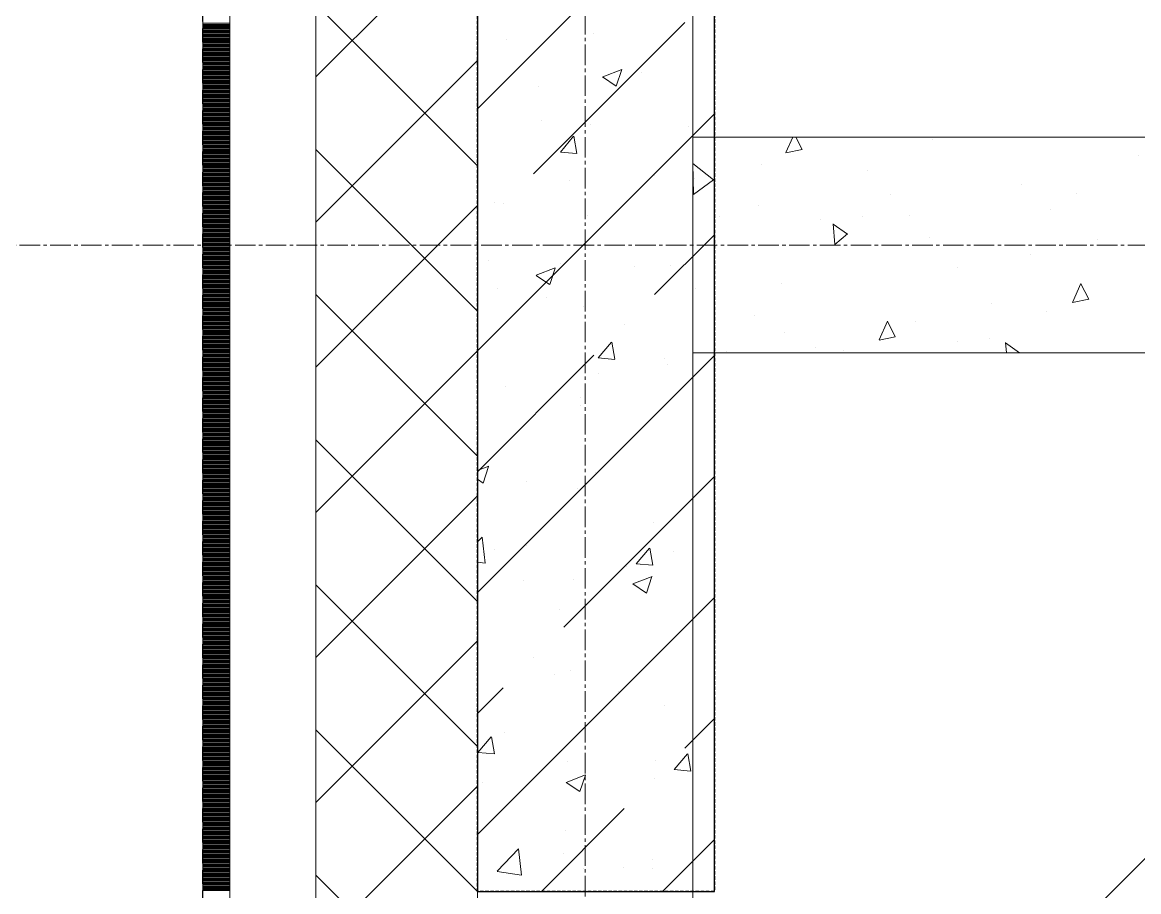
# Model space of a CAD drawing. Header units: millimetres. Extents: x 538266 to 1167394, y 114608 to 637157.
# Drawn here: x 828715 to 829752, y 176413 to 177220 of the extents above; entities that cross this region are included whole.
import ezdxf
from ezdxf.enums import TextEntityAlignment as Align

# ---------------------------------------------------------------- set-up
doc = ezdxf.new("R2010")
doc.units = ezdxf.units.MM
for name, pattern in [('CENTER2', [28.575, 19.05, -3.175, 3.175, -3.175]), ('DASHED', [19.05, 12.7, -6.35]), ('HIDDEN2', [4.7625, 3.175, -1.5875])]:
    doc.linetypes.add(name, pattern=pattern)
doc.layers.get('Defpoints').update_dxf_attribs({"color": 140})
doc.layers.add('АР_Делит', color=120, linetype='Continuous', lineweight=0, plot=False)
for name, color, linetype, lineweight in [('АР_Колонны', 70, 'Continuous', 30), ('АР_Стены ЖБ', 7, 'Continuous', 35), ('АР_Стены ПЕНОблок', 52, 'Continuous', 20), ('АР_Тонкая', 254, 'Continuous', 5), ('АР_Утеплитель', 31, 'Continuous', 0), ('АР_Штриховка', 8, 'Continuous', 0)]:
    doc.layers.add(name, color=color, linetype=linetype, lineweight=lineweight)
doc.layers.add('РД_Оси_100', color=7, linetype='Continuous', lineweight=0, true_color=0x525252)
doc.layers.add('ФВ-5', color=7, linetype='Continuous')
doc.styles.add('style1', font='ARIALN.TTF')

# ---------------------------------------------------------------- blocks, each defined once
blk = doc.blocks.new('2_этаж')
at = {"layer": 'АР_Колонны', "color": 18, "linetype": 'HIDDEN2', "lineweight": 25, "true_color": 0x000000}
for p, q in [((672773.6, 176413.2), (672773.6, 177613.2)), ((672993.6, 177613.2), (672993.6, 176413.2)), ((672993.6, 176413.2), (672773.6, 176413.2))]:
    blk.add_line(p, q, dxfattribs=at)
at = {"layer": 'АР_Колонны', "color": 18, "linetype": 'Continuous', "lineweight": 15, "true_color": 0x000000}
for p, q in [((672773.6, 177613.2), (672773.6, 176413.2)), ((672773.6, 177613.2), (672773.6, 176413.2)), ((672993.6, 176413.2), (672993.6, 177613.2)), ((672993.6, 176413.2), (672993.6, 177613.2)), ((672773.6, 176413.2), (672993.6, 176413.2)), ((672773.6, 176413.2), (672993.6, 176413.2))]:
    blk.add_line(p, q, dxfattribs=at)
at = {"layer": 'АР_Стены ЖБ', "color": 18, "linetype": 'Continuous', "lineweight": 30, "true_color": 0x000000}
for p, q in [((672773.6, 177613.2), (672773.6, 176413.2)), ((672993.6, 176413.2), (672993.6, 177613.2)), ((672773.6, 176413.2), (672993.6, 176413.2))]:
    blk.add_line(p, q, dxfattribs=at)
at = {"layer": 'АР_Стены ПЕНОблок', "color": 18, "linetype": 'Continuous', "lineweight": 20, "true_color": 0x000000}
for p, q in [((672773.6, 213213.2), (672773.6, 137013.2)), ((672973.6, 137013.2), (672973.6, 213213.2)), ((672973.6, 177113.2), (672973.6, 176913.2)), ((680563.6, 177113.2), (672973.6, 177113.2)), ((672973.6, 176913.2), (680563.6, 176913.2))]:
    blk.add_line(p, q, dxfattribs=at)
at = {"layer": 'АР_Тонкая', "color": 18, "linetype": 'Continuous', "lineweight": 5, "true_color": 0x000000}
for p, q in [((672518.6, 213213.2), (672518.6, 137013.2)), ((672543.6, 213213.2), (672543.6, 137013.2)), ((672543.6, 137013.2), (672543.6, 213213.2)), ((672623.6, 137013.2), (672623.6, 213213.2))]:
    blk.add_line(p, q, dxfattribs=at)
at = {"layer": 'АР_Утеплитель', "color": 18, "linetype": 'Continuous', "lineweight": 0, "true_color": 0x000000}
for p, q in [((672623.6, 213213.2), (672623.6, 137013.2)), ((672773.6, 137013.2), (672773.6, 213213.2))]:
    blk.add_line(p, q, dxfattribs=at)
at = {"layer": 'АР_Штриховка', "color": 18, "linetype": 'Continuous', "lineweight": 5, "true_color": 0x000000}
for p, q in [((672773.6, 177139.6), (672993.6, 177359.6)), ((672825.7, 177079.4), (672966, 177219.7)), ((672773.6, 176915.1), (672993.6, 177135.1)), ((672797.6, 177051.4), (672797.6, 177051.4)), ((672937.9, 176967.2), (672993.6, 177022.8)), ((672909.9, 176939.1), (672909.9, 176939.1)), ((672773.6, 176802.8), (672881.8, 176911)), ((672773.6, 176690.6), (672993.6, 176910.6)), ((672853.7, 176658.5), (672993.6, 176798.3)), ((672773.6, 176466.1), (672993.6, 176686.1)), ((672825.7, 176630.4), (672825.7, 176630.4)), ((672773.6, 176578.3), (672797.6, 176602.3)), ((672966, 176546.2), (672993.6, 176573.8)), ((672937.9, 176518.2), (672937.9, 176518.2)), ((672833, 176413.2), (672909.9, 176490.1)), ((672945.3, 176413.2), (672993.6, 176461.6))]:
    blk.add_line(p, q, dxfattribs=at)
at = {"layer": 'АР_Штриховка', "color": 18, "linetype": 'Continuous', "lineweight": 0, "true_color": 0x000000}
for p, q in [((672623.6, 177169.2), (672773.6, 177319.2)), ((672773.6, 177086.6), (672623.6, 177236.6)), ((672518.6, 177219), (672543.6, 177219)), ((672518.6, 177218), (672543.6, 177218)), ((672518.6, 177217), (672543.6, 177217)), ((672518.6, 177216), (672543.6, 177216)), ((672518.6, 177215), (672543.6, 177215)), ((672518.6, 177214), (672543.6, 177214)), ((672518.6, 177213), (672543.6, 177213)), ((672518.6, 177212), (672543.6, 177212)), ((672518.6, 177211), (672543.6, 177211)), ((672518.6, 177210), (672543.6, 177210)), ((672518.6, 177209), (672543.6, 177209)), ((672518.6, 177208), (672543.6, 177208)), ((672518.6, 177207), (672543.6, 177207)), ((672518.6, 177206), (672543.6, 177206)), ((672518.6, 177205), (672543.6, 177205)), ((672881.7, 177209.8), (672881.7, 177209.8)), ((672518.6, 177204), (672543.6, 177204)), ((672518.6, 177203), (672543.6, 177203)), ((672518.6, 177202), (672543.6, 177202)), ((672518.6, 177201), (672543.6, 177201)), ((672518.6, 177200), (672543.6, 177200)), ((672518.6, 177199), (672543.6, 177199)), ((672518.6, 177198), (672543.6, 177198)), ((672518.6, 177197), (672543.6, 177197)), ((672518.6, 177196), (672543.6, 177196)), ((672518.6, 177195), (672543.6, 177195)), ((672800.3, 177203.8), (672800.3, 177203.8)), ((672518.6, 177194), (672543.6, 177194)), ((672518.6, 177193), (672543.6, 177193)), ((672518.6, 177192), (672543.6, 177192)), ((672518.6, 177191), (672543.6, 177191)), ((672518.6, 177190), (672543.6, 177190)), ((672518.6, 177189), (672543.6, 177189)), ((672518.6, 177188), (672543.6, 177188)), ((672518.6, 177187), (672543.6, 177187)), ((672518.6, 177186), (672543.6, 177186)), ((672518.6, 177185), (672543.6, 177185)), ((672623.6, 177034.5), (672773.6, 177184.5)), ((672518.6, 177184), (672543.6, 177184)), ((672518.6, 177183), (672543.6, 177183)), ((672518.6, 177182), (672543.6, 177182)), ((672518.6, 177181), (672543.6, 177181)), ((672518.6, 177180), (672543.6, 177180)), ((672518.6, 177179), (672543.6, 177179)), ((672518.6, 177178), (672543.6, 177178)), ((672518.6, 177177), (672543.6, 177177)), ((672518.6, 177176), (672543.6, 177176)), ((672518.6, 177175), (672543.6, 177175)), ((672518.6, 177174), (672543.6, 177174)), ((672889.9, 177169.4), (672907.7, 177176.2)), ((672902.5, 177160.7), (672907.6, 177176)), ((672518.6, 177173), (672543.6, 177173)), ((672518.6, 177172), (672543.6, 177172)), ((672518.6, 177171), (672543.6, 177171)), ((672518.6, 177170), (672543.6, 177170)), ((672518.6, 177169), (672543.6, 177169)), ((672518.6, 177168), (672543.6, 177168)), ((672518.6, 177167), (672543.6, 177167)), ((672518.6, 177166), (672543.6, 177166)), ((672518.6, 177165), (672543.6, 177165)), ((672518.6, 177164), (672543.6, 177164)), ((672889.8, 177169.2), (672902.4, 177160.7)), ((672926.2, 177173.1), (672926.2, 177173.1)), ((672518.6, 177163), (672543.6, 177163)), ((672518.6, 177162), (672543.6, 177162)), ((672518.6, 177161), (672543.6, 177161)), ((672518.6, 177160), (672543.6, 177160)), ((672518.6, 177159), (672543.6, 177159)), ((672518.6, 177158), (672543.6, 177158)), ((672518.6, 177157), (672543.6, 177157)), ((672518.6, 177156), (672543.6, 177156)), ((672518.6, 177155), (672543.6, 177155)), ((672518.6, 177154), (672543.6, 177154)), ((672830, 177160.5), (672830, 177160.5)), ((672518.6, 177153), (672543.6, 177153)), ((672518.6, 177152), (672543.6, 177152)), ((672518.6, 177151), (672543.6, 177151)), ((672518.6, 177150), (672543.6, 177150)), ((672518.6, 177149), (672543.6, 177149)), ((672518.6, 177148), (672543.6, 177148)), ((672518.6, 177147), (672543.6, 177147)), ((672518.6, 177146), (672543.6, 177146)), ((672518.6, 177145), (672543.6, 177145)), ((672518.6, 177144), (672543.6, 177144)), ((672518.6, 177143), (672543.6, 177143)), ((672518.6, 177142), (672543.6, 177142)), ((672518.6, 177141), (672543.6, 177141)), ((672518.6, 177140), (672543.6, 177140)), ((672518.6, 177139), (672543.6, 177139)), ((672518.6, 177138), (672543.6, 177138)), ((672518.6, 177137), (672543.6, 177137)), ((672518.6, 177136), (672543.6, 177136)), ((672518.6, 177135), (672543.6, 177135)), ((672518.6, 177134), (672543.6, 177134)), ((672518.6, 177133), (672543.6, 177133)), ((672518.6, 177132), (672543.6, 177132)), ((672518.6, 177131), (672543.6, 177131)), ((672518.6, 177130), (672543.6, 177130)), ((672518.6, 177129), (672543.6, 177129)), ((672518.6, 177128), (672543.6, 177128)), ((672518.6, 177127), (672543.6, 177127)), ((672518.6, 177126), (672543.6, 177126)), ((672518.6, 177125), (672543.6, 177125)), ((672518.6, 177124), (672543.6, 177124)), ((672518.6, 177123), (672543.6, 177123)), ((672518.6, 177122), (672543.6, 177122)), ((672833.5, 177128.5), (672833.5, 177128.5)), ((672878.6, 177125.3), (672878.6, 177125.3)), ((672969.1, 177122.8), (672969.1, 177122.8)), ((672518.6, 177121), (672543.6, 177121)), ((672518.6, 177120), (672543.6, 177120)), ((672518.6, 177119), (672543.6, 177119)), ((672518.6, 177118), (672543.6, 177118)), ((672518.6, 177117), (672543.6, 177117)), ((672518.6, 177116), (672543.6, 177116)), ((672518.6, 177115), (672543.6, 177115)), ((672518.6, 177114), (672543.6, 177114)), ((672518.6, 177113), (672543.6, 177113)), ((672518.6, 177112), (672543.6, 177112)), ((672850.6, 177099.5), (672862.8, 177114.1)), ((672866, 177098.2), (672863, 177114.1)), ((673059.9, 177099.1), (673066.3, 177113.2)), ((673075, 177101.9), (673069.3, 177113.2)), ((672518.6, 177111), (672543.6, 177111)), ((672518.6, 177110), (672543.6, 177110)), ((672518.6, 177109), (672543.6, 177109)), ((672518.6, 177108), (672543.6, 177108)), ((672518.6, 177107), (672543.6, 177107)), ((672518.6, 177106), (672543.6, 177106)), ((672518.6, 177105), (672543.6, 177105)), ((672518.6, 177104), (672543.6, 177104)), ((672518.6, 177103), (672543.6, 177103)), ((672518.6, 177102), (672543.6, 177102)), ((672773.6, 176951.9), (672623.6, 177101.9)), ((673060, 177098.9), (673075, 177101.9)), ((673196, 177110.8), (673196, 177110.8)), ((672518.6, 177101), (672543.6, 177101)), ((672518.6, 177100), (672543.6, 177100)), ((672518.6, 177099), (672543.6, 177099)), ((672518.6, 177098), (672543.6, 177098)), ((672518.6, 177097), (672543.6, 177097)), ((672518.6, 177096), (672543.6, 177096)), ((672518.6, 177095), (672543.6, 177095)), ((672518.6, 177094), (672543.6, 177094)), ((672518.6, 177093), (672543.6, 177093)), ((672518.6, 177092), (672543.6, 177092)), ((672518.6, 177091), (672543.6, 177091)), ((672850.6, 177099.5), (672865.7, 177098.2)), ((673387.3, 177096.2), (673387.3, 177096.2)), ((672518.6, 177090), (672543.6, 177090)), ((672518.6, 177089), (672543.6, 177089)), ((672518.6, 177088), (672543.6, 177088)), ((672518.6, 177087), (672543.6, 177087)), ((672518.6, 177086), (672543.6, 177086)), ((672518.6, 177085), (672543.6, 177085)), ((672518.6, 177084), (672543.6, 177084)), ((672518.6, 177083), (672543.6, 177083)), ((672518.6, 177082), (672543.6, 177082)), ((672518.6, 177081), (672543.6, 177081)), ((672974.2, 177060.1), (672973.6, 177088.7)), ((672992.6, 177073.6), (672973.6, 177088.7)), ((673037.1, 177088.2), (673037.1, 177088.2)), ((673135.6, 177082.5), (673135.6, 177082.5)), ((672518.6, 177080), (672543.6, 177080)), ((672518.6, 177079), (672543.6, 177079)), ((672518.6, 177078), (672543.6, 177078)), ((672518.6, 177077), (672543.6, 177077)), ((672518.6, 177076), (672543.6, 177076)), ((672518.6, 177075), (672543.6, 177075)), ((672518.6, 177074), (672543.6, 177074)), ((672518.6, 177073), (672543.6, 177073)), ((672518.6, 177072), (672543.6, 177072)), ((672518.6, 177071), (672543.6, 177071)), ((672859.3, 177073), (672859.3, 177073)), ((672938, 177077.7), (672938, 177077.7)), ((672974.1, 177060.2), (672992.6, 177073.7)), ((672975.2, 177074.5), (672975.2, 177074.5)), ((672518.6, 177070), (672543.6, 177070)), ((672518.6, 177069), (672543.6, 177069)), ((672518.6, 177068), (672543.6, 177068)), ((672518.6, 177067), (672543.6, 177067)), ((672518.6, 177066), (672543.6, 177066)), ((672518.6, 177065), (672543.6, 177065)), ((672518.6, 177064), (672543.6, 177064)), ((672518.6, 177063), (672543.6, 177063)), ((672518.6, 177062), (672543.6, 177062)), ((672518.6, 177061), (672543.6, 177061)), ((672518.6, 177060), (672543.6, 177060)), ((673157, 177059.9), (673157, 177059.9)), ((673278.7, 177069.7), (673278.7, 177069.7)), ((673330, 177060.8), (673330, 177060.8)), ((672518.6, 177059), (672543.6, 177059)), ((672518.6, 177058), (672543.6, 177058)), ((672518.6, 177057), (672543.6, 177057)), ((672518.6, 177056), (672543.6, 177056)), ((672518.6, 177055), (672543.6, 177055)), ((672518.6, 177054), (672543.6, 177054)), ((672518.6, 177053), (672543.6, 177053)), ((672518.6, 177052), (672543.6, 177052)), ((672518.6, 177051), (672543.6, 177051)), ((672518.6, 177050), (672543.6, 177050)), ((672623.6, 176899.8), (672773.6, 177049.8)), ((672789.8, 177052.3), (672789.8, 177052.3)), ((673034.9, 177049.7), (673034.9, 177049.7)), ((672518.6, 177049), (672543.6, 177049)), ((672518.6, 177048), (672543.6, 177048)), ((672518.6, 177047), (672543.6, 177047)), ((672518.6, 177046), (672543.6, 177046)), ((672518.6, 177045), (672543.6, 177045)), ((672518.6, 177044), (672543.6, 177044)), ((672518.6, 177043), (672543.6, 177043)), ((672518.6, 177042), (672543.6, 177042)), ((672518.6, 177041), (672543.6, 177041)), ((672518.6, 177040), (672543.6, 177040)), ((672875.5, 177040.7), (672875.5, 177040.7)), ((672998.4, 177039.6), (672998.4, 177039.6)), ((673130.6, 177039.3), (673130.6, 177039.3)), ((673174.3, 177040.8), (673174.3, 177040.8)), ((673305.8, 177046.5), (673305.8, 177046.5)), ((672518.6, 177039), (672543.6, 177039)), ((672518.6, 177038), (672543.6, 177038)), ((672518.6, 177037), (672543.6, 177037)), ((672518.6, 177036), (672543.6, 177036)), ((672518.6, 177035), (672543.6, 177035)), ((672518.6, 177034), (672543.6, 177034)), ((672518.6, 177033), (672543.6, 177033)), ((672518.6, 177032), (672543.6, 177032)), ((672518.6, 177031), (672543.6, 177031)), ((672518.6, 177030), (672543.6, 177030)), ((672518.6, 177029), (672543.6, 177029)), ((673091.8, 177037.2), (673091.8, 177037.2)), ((673117, 177023.3), (673103.7, 177032.5)), ((673105.5, 177013.8), (673103.8, 177032.8)), ((672518.6, 177028), (672543.6, 177028)), ((672518.6, 177027), (672543.6, 177027)), ((672518.6, 177026), (672543.6, 177026)), ((672518.6, 177025), (672543.6, 177025)), ((672518.6, 177024), (672543.6, 177024)), ((672518.6, 177023), (672543.6, 177023)), ((672518.6, 177022), (672543.6, 177022)), ((672518.6, 177021), (672543.6, 177021)), ((672518.6, 177020), (672543.6, 177020)), ((672518.6, 177019), (672543.6, 177019)), ((673105.5, 177013.8), (673117.2, 177023.6)), ((673193.2, 177020.5), (673193.2, 177020.5)), ((672518.6, 177018), (672543.6, 177018)), ((672518.6, 177017), (672543.6, 177017)), ((672518.6, 177016), (672543.6, 177016)), ((672518.6, 177015), (672543.6, 177015)), ((672518.6, 177014), (672543.6, 177014)), ((672518.6, 177013), (672543.6, 177013)), ((672518.6, 177012), (672543.6, 177012)), ((672518.6, 177011), (672543.6, 177011)), ((672518.6, 177010), (672543.6, 177010)), ((672518.6, 177009), (672543.6, 177009)), ((672518.6, 177008), (672543.6, 177008)), ((673349.4, 177018.1), (673349.4, 177018.1)), ((672518.6, 177007), (672543.6, 177007)), ((672518.6, 177006), (672543.6, 177006)), ((672518.6, 177005), (672543.6, 177005)), ((672518.6, 177004), (672543.6, 177004)), ((672518.6, 177003), (672543.6, 177003)), ((672518.6, 177002), (672543.6, 177002)), ((672518.6, 177001), (672543.6, 177001)), ((672518.6, 177000), (672543.6, 177000)), ((672518.6, 176999), (672543.6, 176999)), ((672518.6, 176998), (672543.6, 176998)), ((672784, 176998.7), (672784, 176998.7)), ((673287.4, 177004.3), (673287.4, 177004.3)), ((672518.6, 176997), (672543.6, 176997)), ((672518.6, 176996), (672543.6, 176996)), ((672518.6, 176995), (672543.6, 176995)), ((672518.6, 176994), (672543.6, 176994)), ((672518.6, 176993), (672543.6, 176993)), ((672518.6, 176992), (672543.6, 176992)), ((672518.6, 176991), (672543.6, 176991)), ((672518.6, 176990), (672543.6, 176990)), ((672518.6, 176989), (672543.6, 176989)), ((672518.6, 176988), (672543.6, 176988)), ((672828.1, 176985.2), (672845.9, 176992)), ((672840.7, 176976.5), (672845.8, 176991.8)), ((672850.7, 176996.5), (672850.7, 176996.5)), ((672919.6, 176993), (672919.6, 176993)), ((672952.9, 176993.9), (672952.9, 176993.9)), ((673219.6, 176992.7), (673219.6, 176992.7)), ((672518.6, 176987), (672543.6, 176987)), ((672518.6, 176986), (672543.6, 176986)), ((672518.6, 176985), (672543.6, 176985)), ((672518.6, 176984), (672543.6, 176984)), ((672518.6, 176983), (672543.6, 176983)), ((672518.6, 176982), (672543.6, 176982)), ((672518.6, 176981), (672543.6, 176981)), ((672518.6, 176980), (672543.6, 176980)), ((672518.6, 176979), (672543.6, 176979)), ((672518.6, 176978), (672543.6, 176978)), ((672518.6, 176977), (672543.6, 176977)), ((672828, 176985), (672840.6, 176976.5)), ((673056, 176977.7), (673056, 176977.7)), ((673326, 176960), (673333.8, 176977.4)), ((673341, 176962.8), (673333.8, 176977.3)), ((672518.6, 176976), (672543.6, 176976)), ((672518.6, 176975), (672543.6, 176975)), ((672518.6, 176974), (672543.6, 176974)), ((672518.6, 176973), (672543.6, 176973)), ((672518.6, 176972), (672543.6, 176972)), ((672518.6, 176971), (672543.6, 176971)), ((672518.6, 176970), (672543.6, 176970)), ((672518.6, 176969), (672543.6, 176969)), ((672518.6, 176968), (672543.6, 176968)), ((672518.6, 176967), (672543.6, 176967)), ((672773.6, 176817.2), (672623.6, 176967.2)), ((672792.5, 176972.8), (672792.5, 176972.8)), ((672975.8, 176972.7), (672975.8, 176972.7)), ((672518.6, 176966), (672543.6, 176966)), ((672518.6, 176965), (672543.6, 176965)), ((672518.6, 176964), (672543.6, 176964)), ((672518.6, 176963), (672543.6, 176963)), ((672518.6, 176962), (672543.6, 176962)), ((672518.6, 176961), (672543.6, 176961)), ((672518.6, 176960), (672543.6, 176960)), ((672518.6, 176959), (672543.6, 176959)), ((672518.6, 176958), (672543.6, 176958)), ((672518.6, 176957), (672543.6, 176957)), ((672837.6, 176964.6), (672837.6, 176964.6)), ((672872.4, 176956.2), (672872.4, 176956.2)), ((672973.2, 176958.9), (672973.2, 176958.9)), ((673250.8, 176958.6), (673250.8, 176958.6)), ((673326.1, 176959.9), (673341, 176962.8)), ((672518.6, 176956), (672543.6, 176956)), ((672518.6, 176955), (672543.6, 176955)), ((672518.6, 176954), (672543.6, 176954)), ((672518.6, 176953), (672543.6, 176953)), ((672518.6, 176952), (672543.6, 176952)), ((672518.6, 176951), (672543.6, 176951)), ((672518.6, 176950), (672543.6, 176950)), ((672518.6, 176949), (672543.6, 176949)), ((672518.6, 176948), (672543.6, 176948)), ((672518.6, 176947), (672543.6, 176947)), ((672518.6, 176946), (672543.6, 176946)), ((673030.7, 176947.4), (673030.7, 176947.4)), ((673302.3, 176951.6), (673302.3, 176951.6)), ((672518.6, 176945), (672543.6, 176945)), ((672518.6, 176944), (672543.6, 176944)), ((672518.6, 176943), (672543.6, 176943)), ((672518.6, 176942), (672543.6, 176942)), ((672518.6, 176941), (672543.6, 176941)), ((672518.6, 176940), (672543.6, 176940)), ((672518.6, 176939), (672543.6, 176939)), ((672518.6, 176938), (672543.6, 176938)), ((672518.6, 176937), (672543.6, 176937)), ((672518.6, 176936), (672543.6, 176936)), ((673146.5, 176925.1), (673154.2, 176942.5)), ((673161.5, 176927.9), (673154.3, 176942.4)), ((673180.6, 176941.9), (673180.6, 176941.9)), ((672518.6, 176935), (672543.6, 176935)), ((672518.6, 176934), (672543.6, 176934)), ((672518.6, 176933), (672543.6, 176933)), ((672518.6, 176932), (672543.6, 176932)), ((672518.6, 176931), (672543.6, 176931)), ((672518.6, 176930), (672543.6, 176930)), ((672518.6, 176929), (672543.6, 176929)), ((672518.6, 176928), (672543.6, 176928)), ((672518.6, 176927), (672543.6, 176927)), ((672518.6, 176926), (672543.6, 176926)), ((673058.5, 176931.6), (673058.5, 176931.6)), ((673146.5, 176925), (673161.5, 176927.9)), ((673249.4, 176926.3), (673249.4, 176926.3)), ((672518.6, 176925), (672543.6, 176925)), ((672518.6, 176924), (672543.6, 176924)), ((672518.6, 176923), (672543.6, 176923)), ((672518.6, 176922), (672543.6, 176922)), ((672518.6, 176921), (672543.6, 176921)), ((672518.6, 176920), (672543.6, 176920)), ((672518.6, 176919), (672543.6, 176919)), ((672518.6, 176918), (672543.6, 176918)), ((672518.6, 176917), (672543.6, 176917)), ((672518.6, 176916), (672543.6, 176916)), ((672518.6, 176915), (672543.6, 176915)), ((672623.6, 176765.1), (672773.6, 176915.1)), ((672885.8, 176908.5), (672898.1, 176923)), ((672901.2, 176907.2), (672898.3, 176923.1)), ((673087.5, 176918.1), (673087.5, 176918.1)), ((673113.6, 176915.7), (673113.6, 176915.7)), ((673219, 176923.8), (673219, 176923.8)), ((673276.9, 176913.2), (673263.7, 176922.3)), ((673264.7, 176913.2), (673263.9, 176922.6)), ((672518.6, 176914), (672543.6, 176914)), ((672518.6, 176913), (672543.6, 176913)), ((672518.6, 176912), (672543.6, 176912)), ((672518.6, 176911), (672543.6, 176911)), ((672518.6, 176910), (672543.6, 176910)), ((672518.6, 176909), (672543.6, 176909)), ((672518.6, 176908), (672543.6, 176908)), ((672518.6, 176907), (672543.6, 176907)), ((672518.6, 176906), (672543.6, 176906)), ((672518.6, 176905), (672543.6, 176905)), ((672885.8, 176908.4), (672901, 176907.1)), ((672947.7, 176907.6), (672947.7, 176907.6)), ((673005.1, 176914.5), (673005.1, 176914.5)), ((673277, 176913.2), (673277.2, 176913.4)), ((672518.6, 176904), (672543.6, 176904)), ((672518.6, 176903), (672543.6, 176903)), ((672518.6, 176902), (672543.6, 176902)), ((672518.6, 176901), (672543.6, 176901)), ((672518.6, 176900), (672543.6, 176900)), ((672518.6, 176899), (672543.6, 176899)), ((672518.6, 176898), (672543.6, 176898)), ((672518.6, 176897), (672543.6, 176897)), ((672518.6, 176896), (672543.6, 176896)), ((672518.6, 176895), (672543.6, 176895)), ((672518.6, 176894), (672543.6, 176894)), ((672949.7, 176902.1), (672949.7, 176902.1)), ((672518.6, 176893), (672543.6, 176893)), ((672518.6, 176892), (672543.6, 176892)), ((672518.6, 176891), (672543.6, 176891)), ((672518.6, 176890), (672543.6, 176890)), ((672518.6, 176889), (672543.6, 176889)), ((672518.6, 176888), (672543.6, 176888)), ((672518.6, 176887), (672543.6, 176887)), ((672518.6, 176886), (672543.6, 176886)), ((672518.6, 176885), (672543.6, 176885)), ((672518.6, 176884), (672543.6, 176884)), ((672886.1, 176893.7), (672886.1, 176893.7)), ((672518.6, 176883), (672543.6, 176883)), ((672518.6, 176882), (672543.6, 176882)), ((672518.6, 176881), (672543.6, 176881)), ((672518.6, 176880), (672543.6, 176880)), ((672518.6, 176879), (672543.6, 176879)), ((672518.6, 176878), (672543.6, 176878)), ((672518.6, 176877), (672543.6, 176877)), ((672518.6, 176876), (672543.6, 176876)), ((672518.6, 176875), (672543.6, 176875)), ((672518.6, 176874), (672543.6, 176874)), ((672799.6, 176882.2), (672799.6, 176882.2)), ((672518.6, 176873), (672543.6, 176873)), ((672518.6, 176872), (672543.6, 176872)), ((672518.6, 176871), (672543.6, 176871)), ((672518.6, 176870), (672543.6, 176870)), ((672518.6, 176869), (672543.6, 176869)), ((672518.6, 176868), (672543.6, 176868)), ((672518.6, 176867), (672543.6, 176867)), ((672518.6, 176866), (672543.6, 176866)), ((672518.6, 176865), (672543.6, 176865)), ((672518.6, 176864), (672543.6, 176864)), ((672518.6, 176863), (672543.6, 176863)), ((672869.1, 176863.9), (672869.1, 176863.9)), ((672869.3, 176871.6), (672869.3, 176871.6)), ((672518.6, 176862), (672543.6, 176862)), ((672518.6, 176861), (672543.6, 176861)), ((672518.6, 176860), (672543.6, 176860)), ((672518.6, 176859), (672543.6, 176859)), ((672518.6, 176858), (672543.6, 176858)), ((672518.6, 176857), (672543.6, 176857)), ((672518.6, 176856), (672543.6, 176856)), ((672518.6, 176855), (672543.6, 176855)), ((672518.6, 176854), (672543.6, 176854)), ((672518.6, 176853), (672543.6, 176853)), ((672518.6, 176852), (672543.6, 176852)), ((672518.6, 176851), (672543.6, 176851)), ((672518.6, 176850), (672543.6, 176850)), ((672518.6, 176849), (672543.6, 176849)), ((672518.6, 176848), (672543.6, 176848)), ((672518.6, 176847), (672543.6, 176847)), ((672518.6, 176846), (672543.6, 176846)), ((672518.6, 176845), (672543.6, 176845)), ((672518.6, 176844), (672543.6, 176844)), ((672518.6, 176843), (672543.6, 176843)), ((672518.6, 176842), (672543.6, 176842)), ((672518.6, 176841), (672543.6, 176841)), ((672518.6, 176840), (672543.6, 176840)), ((672518.6, 176839), (672543.6, 176839)), ((672518.6, 176838), (672543.6, 176838)), ((672518.6, 176837), (672543.6, 176837)), ((672518.6, 176836), (672543.6, 176836)), ((672518.6, 176835), (672543.6, 176835)), ((672518.6, 176834), (672543.6, 176834)), ((672518.6, 176833), (672543.6, 176833)), ((672518.6, 176832), (672543.6, 176832)), ((672773.6, 176682.5), (672623.6, 176832.5)), ((672518.6, 176831), (672543.6, 176831)), ((672518.6, 176830), (672543.6, 176830)), ((672518.6, 176829), (672543.6, 176829)), ((672518.6, 176828), (672543.6, 176828)), ((672518.6, 176827), (672543.6, 176827)), ((672518.6, 176826), (672543.6, 176826)), ((672518.6, 176825), (672543.6, 176825)), ((672518.6, 176824), (672543.6, 176824)), ((672518.6, 176823), (672543.6, 176823)), ((672518.6, 176822), (672543.6, 176822)), ((672518.6, 176821), (672543.6, 176821)), ((672518.6, 176820), (672543.6, 176820)), ((672518.6, 176819), (672543.6, 176819)), ((672518.6, 176818), (672543.6, 176818)), ((672518.6, 176817), (672543.6, 176817)), ((672518.6, 176816), (672543.6, 176816)), ((672518.6, 176815), (672543.6, 176815)), ((672518.6, 176814), (672543.6, 176814)), ((672518.6, 176813), (672543.6, 176813)), ((672518.6, 176812), (672543.6, 176812)), ((672518.6, 176811), (672543.6, 176811)), ((672518.6, 176810), (672543.6, 176810)), ((672518.6, 176809), (672543.6, 176809)), ((672518.6, 176808), (672543.6, 176808)), ((672518.6, 176807), (672543.6, 176807)), ((672518.6, 176806), (672543.6, 176806)), ((672518.6, 176805), (672543.6, 176805)), ((672518.6, 176804), (672543.6, 176804)), ((672518.6, 176803), (672543.6, 176803)), ((672518.6, 176802), (672543.6, 176802)), ((672518.6, 176801), (672543.6, 176801)), ((672773.6, 176803.8), (672784.1, 176807.8)), ((672778.9, 176792.3), (672784, 176807.7)), ((672882.9, 176801.9), (672882.9, 176801.9)), ((672518.6, 176800), (672543.6, 176800)), ((672518.6, 176799), (672543.6, 176799)), ((672518.6, 176798), (672543.6, 176798)), ((672518.6, 176797), (672543.6, 176797)), ((672518.6, 176796), (672543.6, 176796)), ((672518.6, 176795), (672543.6, 176795)), ((672518.6, 176794), (672543.6, 176794)), ((672518.6, 176793), (672543.6, 176793)), ((672518.6, 176792), (672543.6, 176792)), ((672518.6, 176791), (672543.6, 176791)), ((672773.6, 176795.9), (672778.8, 176792.3)), ((672819.3, 176793.5), (672819.3, 176793.5)), ((672518.6, 176790), (672543.6, 176790)), ((672518.6, 176789), (672543.6, 176789)), ((672518.6, 176788), (672543.6, 176788)), ((672518.6, 176787), (672543.6, 176787)), ((672518.6, 176786), (672543.6, 176786)), ((672518.6, 176785), (672543.6, 176785)), ((672518.6, 176784), (672543.6, 176784)), ((672518.6, 176783), (672543.6, 176783)), ((672518.6, 176782), (672543.6, 176782)), ((672518.6, 176781), (672543.6, 176781)), ((672518.6, 176780), (672543.6, 176780)), ((672623.6, 176630.4), (672773.6, 176780.4)), ((672866.2, 176787), (672866.2, 176787)), ((672518.6, 176779), (672543.6, 176779)), ((672518.6, 176778), (672543.6, 176778)), ((672518.6, 176777), (672543.6, 176777)), ((672518.6, 176776), (672543.6, 176776)), ((672518.6, 176775), (672543.6, 176775)), ((672518.6, 176774), (672543.6, 176774)), ((672518.6, 176773), (672543.6, 176773)), ((672518.6, 176772), (672543.6, 176772)), ((672518.6, 176771), (672543.6, 176771)), ((672518.6, 176770), (672543.6, 176770)), ((672518.6, 176769), (672543.6, 176769)), ((672518.6, 176768), (672543.6, 176768)), ((672518.6, 176767), (672543.6, 176767)), ((672518.6, 176766), (672543.6, 176766)), ((672518.6, 176765), (672543.6, 176765)), ((672518.6, 176764), (672543.6, 176764)), ((672518.6, 176763), (672543.6, 176763)), ((672518.6, 176762), (672543.6, 176762)), ((672518.6, 176761), (672543.6, 176761)), ((672518.6, 176760), (672543.6, 176760)), ((672518.6, 176759), (672543.6, 176759)), ((672518.6, 176758), (672543.6, 176758)), ((672518.6, 176757), (672543.6, 176757)), ((672518.6, 176756), (672543.6, 176756)), ((672518.6, 176755), (672543.6, 176755)), ((672518.6, 176754), (672543.6, 176754)), ((672518.6, 176753), (672543.6, 176753)), ((672518.6, 176752), (672543.6, 176752)), ((672518.6, 176751), (672543.6, 176751)), ((672518.6, 176750), (672543.6, 176750)), ((672518.6, 176749), (672543.6, 176749)), ((672937.2, 176756.1), (672937.2, 176756.1)), ((672518.6, 176748), (672543.6, 176748)), ((672518.6, 176747), (672543.6, 176747)), ((672518.6, 176746), (672543.6, 176746)), ((672518.6, 176745), (672543.6, 176745)), ((672518.6, 176744), (672543.6, 176744)), ((672518.6, 176743), (672543.6, 176743)), ((672518.6, 176742), (672543.6, 176742)), ((672518.6, 176741), (672543.6, 176741)), ((672518.6, 176740), (672543.6, 176740)), ((672518.6, 176739), (672543.6, 176739)), ((672773.6, 176737.6), (672777.9, 176742.1)), ((672780.8, 176718), (672778, 176742.1)), ((672518.6, 176738), (672543.6, 176738)), ((672518.6, 176737), (672543.6, 176737)), ((672518.6, 176736), (672543.6, 176736)), ((672518.6, 176735), (672543.6, 176735)), ((672518.6, 176734), (672543.6, 176734)), ((672518.6, 176733), (672543.6, 176733)), ((672518.6, 176732), (672543.6, 176732)), ((672518.6, 176731), (672543.6, 176731)), ((672518.6, 176730), (672543.6, 176730)), ((672518.6, 176729), (672543.6, 176729)), ((672789.1, 176730.6), (672789.1, 176730.6)), ((672819.6, 176734.1), (672819.6, 176734.1)), ((672921, 176717.4), (672933.3, 176732)), ((672936.5, 176716.1), (672933.5, 176732)), ((672955.2, 176728.3), (672955.2, 176728.3)), ((672518.6, 176728), (672543.6, 176728)), ((672518.6, 176727), (672543.6, 176727)), ((672518.6, 176726), (672543.6, 176726)), ((672518.6, 176725), (672543.6, 176725)), ((672518.6, 176724), (672543.6, 176724)), ((672518.6, 176723), (672543.6, 176723)), ((672518.6, 176722), (672543.6, 176722)), ((672518.6, 176721), (672543.6, 176721)), ((672518.6, 176720), (672543.6, 176720)), ((672518.6, 176719), (672543.6, 176719)), ((672518.6, 176718), (672543.6, 176718)), ((672773.6, 176719), (672780.8, 176717.9)), ((672518.6, 176717), (672543.6, 176717)), ((672518.6, 176716), (672543.6, 176716)), ((672518.6, 176715), (672543.6, 176715)), ((672518.6, 176714), (672543.6, 176714)), ((672518.6, 176713), (672543.6, 176713)), ((672518.6, 176712), (672543.6, 176712)), ((672518.6, 176711), (672543.6, 176711)), ((672518.6, 176710), (672543.6, 176710)), ((672518.6, 176709), (672543.6, 176709)), ((672518.6, 176708), (672543.6, 176708)), ((672912.3, 176714.4), (672912.3, 176714.4)), ((672921, 176717.4), (672936.2, 176716.1)), ((672518.6, 176707), (672543.6, 176707)), ((672518.6, 176706), (672543.6, 176706)), ((672518.6, 176705), (672543.6, 176705)), ((672518.6, 176704), (672543.6, 176704)), ((672518.6, 176703), (672543.6, 176703)), ((672518.6, 176702), (672543.6, 176702)), ((672518.6, 176701), (672543.6, 176701)), ((672518.6, 176700), (672543.6, 176700)), ((672518.6, 176699), (672543.6, 176699)), ((672518.6, 176698), (672543.6, 176698)), ((672773.6, 176547.8), (672623.6, 176697.8)), ((672816.1, 176701.7), (672816.1, 176701.7)), ((672863.1, 176702.5), (672863.1, 176702.5)), ((672873.2, 176700), (672873.2, 176700)), ((672917.8, 176698.6), (672930.5, 176690.1)), ((672917.9, 176698.7), (672935.7, 176705.5)), ((672930.5, 176690), (672935.6, 176705.4)), ((672518.6, 176697), (672543.6, 176697)), ((672518.6, 176696), (672543.6, 176696)), ((672518.6, 176695), (672543.6, 176695)), ((672518.6, 176694), (672543.6, 176694)), ((672518.6, 176693), (672543.6, 176693)), ((672518.6, 176692), (672543.6, 176692)), ((672518.6, 176691), (672543.6, 176691)), ((672518.6, 176690), (672543.6, 176690)), ((672518.6, 176689), (672543.6, 176689)), ((672518.6, 176688), (672543.6, 176688)), ((672518.6, 176687), (672543.6, 176687)), ((672518.6, 176686), (672543.6, 176686)), ((672518.6, 176685), (672543.6, 176685)), ((672518.6, 176684), (672543.6, 176684)), ((672518.6, 176683), (672543.6, 176683)), ((672518.6, 176682), (672543.6, 176682)), ((672518.6, 176681), (672543.6, 176681)), ((672518.6, 176680), (672543.6, 176680)), ((672518.6, 176679), (672543.6, 176679)), ((672518.6, 176678), (672543.6, 176678)), ((672518.6, 176677), (672543.6, 176677)), ((672518.6, 176676), (672543.6, 176676)), ((672518.6, 176675), (672543.6, 176675)), ((672518.6, 176674), (672543.6, 176674)), ((672518.6, 176673), (672543.6, 176673)), ((672518.6, 176672), (672543.6, 176672)), ((672518.6, 176671), (672543.6, 176671)), ((672518.6, 176670), (672543.6, 176670)), ((672518.6, 176669), (672543.6, 176669)), ((672518.6, 176668), (672543.6, 176668)), ((672518.6, 176667), (672543.6, 176667)), ((672518.6, 176666), (672543.6, 176666)), ((672849.9, 176674.9), (672849.9, 176674.9)), ((672518.6, 176665), (672543.6, 176665)), ((672518.6, 176664), (672543.6, 176664)), ((672518.6, 176663), (672543.6, 176663)), ((672518.6, 176662), (672543.6, 176662)), ((672518.6, 176661), (672543.6, 176661)), ((672518.6, 176660), (672543.6, 176660)), ((672518.6, 176659), (672543.6, 176659)), ((672518.6, 176658), (672543.6, 176658)), ((672518.6, 176657), (672543.6, 176657)), ((672518.6, 176656), (672543.6, 176656)), ((672518.6, 176655), (672543.6, 176655)), ((672518.6, 176654), (672543.6, 176654)), ((672518.6, 176653), (672543.6, 176653)), ((672518.6, 176652), (672543.6, 176652)), ((672518.6, 176651), (672543.6, 176651)), ((672518.6, 176650), (672543.6, 176650)), ((672518.6, 176649), (672543.6, 176649)), ((672518.6, 176648), (672543.6, 176648)), ((672518.6, 176647), (672543.6, 176647)), ((672518.6, 176646), (672543.6, 176646)), ((672623.6, 176495.7), (672773.6, 176645.7)), ((672518.6, 176645), (672543.6, 176645)), ((672518.6, 176644), (672543.6, 176644)), ((672518.6, 176643), (672543.6, 176643)), ((672518.6, 176642), (672543.6, 176642)), ((672518.6, 176641), (672543.6, 176641)), ((672518.6, 176640), (672543.6, 176640)), ((672518.6, 176639), (672543.6, 176639)), ((672518.6, 176638), (672543.6, 176638)), ((672518.6, 176637), (672543.6, 176637)), ((672518.6, 176636), (672543.6, 176636)), ((672518.6, 176635), (672543.6, 176635)), ((672518.6, 176634), (672543.6, 176634)), ((672518.6, 176633), (672543.6, 176633)), ((672518.6, 176632), (672543.6, 176632)), ((672518.6, 176631), (672543.6, 176631)), ((672518.6, 176630), (672543.6, 176630)), ((672518.6, 176629), (672543.6, 176629)), ((672518.6, 176628), (672543.6, 176628)), ((672518.6, 176627), (672543.6, 176627)), ((672518.6, 176626), (672543.6, 176626)), ((672518.6, 176625), (672543.6, 176625)), ((672518.6, 176624), (672543.6, 176624)), ((672518.6, 176623), (672543.6, 176623)), ((672518.6, 176622), (672543.6, 176622)), ((672518.6, 176621), (672543.6, 176621)), ((672518.6, 176620), (672543.6, 176620)), ((672518.6, 176619), (672543.6, 176619)), ((672518.6, 176618), (672543.6, 176618)), ((672518.6, 176617), (672543.6, 176617)), ((672518.6, 176616), (672543.6, 176616)), ((672518.6, 176615), (672543.6, 176615)), ((672845.4, 176614.2), (672845.4, 176614.2)), ((672860.1, 176617.9), (672860.1, 176617.9)), ((672518.6, 176614), (672543.6, 176614)), ((672518.6, 176613), (672543.6, 176613)), ((672518.6, 176612), (672543.6, 176612)), ((672518.6, 176611), (672543.6, 176611)), ((672518.6, 176610), (672543.6, 176610)), ((672518.6, 176609), (672543.6, 176609)), ((672518.6, 176608), (672543.6, 176608)), ((672518.6, 176607), (672543.6, 176607)), ((672518.6, 176606), (672543.6, 176606)), ((672518.6, 176605), (672543.6, 176605)), ((672518.6, 176604), (672543.6, 176604)), ((672518.6, 176603), (672543.6, 176603)), ((672518.6, 176602), (672543.6, 176602)), ((672518.6, 176601), (672543.6, 176601)), ((672518.6, 176600), (672543.6, 176600)), ((672518.6, 176599), (672543.6, 176599)), ((672518.6, 176598), (672543.6, 176598)), ((672518.6, 176597), (672543.6, 176597)), ((672518.6, 176596), (672543.6, 176596)), ((672518.6, 176595), (672543.6, 176595)), ((672518.6, 176594), (672543.6, 176594)), ((672904.7, 176599.2), (672904.7, 176599.2)), ((672518.6, 176593), (672543.6, 176593)), ((672518.6, 176592), (672543.6, 176592)), ((672518.6, 176591), (672543.6, 176591)), ((672518.6, 176590), (672543.6, 176590)), ((672518.6, 176589), (672543.6, 176589)), ((672518.6, 176588), (672543.6, 176588)), ((672518.6, 176587), (672543.6, 176587)), ((672518.6, 176586), (672543.6, 176586)), ((672518.6, 176585), (672543.6, 176585)), ((672518.6, 176584), (672543.6, 176584)), ((672947, 176586), (672947, 176586)), ((672518.6, 176583), (672543.6, 176583)), ((672518.6, 176582), (672543.6, 176582)), ((672518.6, 176581), (672543.6, 176581)), ((672518.6, 176580), (672543.6, 176580)), ((672518.6, 176579), (672543.6, 176579)), ((672518.6, 176578), (672543.6, 176578)), ((672518.6, 176577), (672543.6, 176577)), ((672518.6, 176576), (672543.6, 176576)), ((672518.6, 176575), (672543.6, 176575)), ((672518.6, 176574), (672543.6, 176574)), ((672518.6, 176573), (672543.6, 176573)), ((672518.6, 176572), (672543.6, 176572)), ((672518.6, 176571), (672543.6, 176571)), ((672518.6, 176570), (672543.6, 176570)), ((672518.6, 176569), (672543.6, 176569)), ((672518.6, 176568), (672543.6, 176568)), ((672518.6, 176567), (672543.6, 176567)), ((672518.6, 176566), (672543.6, 176566)), ((672518.6, 176565), (672543.6, 176565)), ((672518.6, 176564), (672543.6, 176564)), ((672518.6, 176563), (672543.6, 176563)), ((672773.6, 176413.1), (672623.6, 176563.1)), ((672518.6, 176562), (672543.6, 176562)), ((672518.6, 176561), (672543.6, 176561)), ((672518.6, 176560), (672543.6, 176560)), ((672518.6, 176559), (672543.6, 176559)), ((672518.6, 176558), (672543.6, 176558)), ((672518.6, 176557), (672543.6, 176557)), ((672518.6, 176556), (672543.6, 176556)), ((672518.6, 176555), (672543.6, 176555)), ((672518.6, 176554), (672543.6, 176554)), ((672518.6, 176553), (672543.6, 176553)), ((672518.6, 176552), (672543.6, 176552)), ((672774.1, 176542.3), (672786.4, 176556.9)), ((672789.5, 176541), (672786.6, 176556.9)), ((672798.8, 176560.5), (672798.8, 176560.5)), ((672518.6, 176551), (672543.6, 176551)), ((672518.6, 176550), (672543.6, 176550)), ((672518.6, 176549), (672543.6, 176549)), ((672518.6, 176548), (672543.6, 176548)), ((672518.6, 176547), (672543.6, 176547)), ((672518.6, 176546), (672543.6, 176546)), ((672518.6, 176545), (672543.6, 176545)), ((672518.6, 176544), (672543.6, 176544)), ((672518.6, 176543), (672543.6, 176543)), ((672518.6, 176542), (672543.6, 176542)), ((672774.1, 176542.3), (672789.3, 176540.9)), ((672518.6, 176541), (672543.6, 176541)), ((672518.6, 176540), (672543.6, 176540)), ((672518.6, 176539), (672543.6, 176539)), ((672518.6, 176538), (672543.6, 176538)), ((672518.6, 176537), (672543.6, 176537)), ((672518.6, 176536), (672543.6, 176536)), ((672518.6, 176535), (672543.6, 176535)), ((672518.6, 176534), (672543.6, 176534)), ((672518.6, 176533), (672543.6, 176533)), ((672518.6, 176532), (672543.6, 176532)), ((672857, 176533.4), (672857, 176533.4)), ((672939, 176535.1), (672939, 176535.1)), ((672956.3, 176526.3), (672968.5, 176540.9)), ((672971.7, 176525), (672968.8, 176541)), ((672518.6, 176531), (672543.6, 176531)), ((672518.6, 176530), (672543.6, 176530)), ((672518.6, 176529), (672543.6, 176529)), ((672518.6, 176528), (672543.6, 176528)), ((672518.6, 176527), (672543.6, 176527)), ((672518.6, 176526), (672543.6, 176526)), ((672518.6, 176525), (672543.6, 176525)), ((672518.6, 176524), (672543.6, 176524)), ((672518.6, 176523), (672543.6, 176523)), ((672518.6, 176522), (672543.6, 176522)), ((672518.6, 176521), (672543.6, 176521)), ((672856.1, 176514.5), (672873.9, 176521.4)), ((672868.7, 176505.9), (672873.8, 176521.2)), ((672956.3, 176526.3), (672971.5, 176525)), ((672518.6, 176520), (672543.6, 176520)), ((672518.6, 176519), (672543.6, 176519)), ((672518.6, 176518), (672543.6, 176518)), ((672518.6, 176517), (672543.6, 176517)), ((672518.6, 176516), (672543.6, 176516)), ((672518.6, 176515), (672543.6, 176515)), ((672518.6, 176514), (672543.6, 176514)), ((672518.6, 176513), (672543.6, 176513)), ((672518.6, 176512), (672543.6, 176512)), ((672518.6, 176511), (672543.6, 176511)), ((672623.6, 176361), (672773.6, 176511)), ((672778.6, 176514), (672778.6, 176514)), ((672856, 176514.4), (672868.7, 176505.9)), ((672518.6, 176510), (672543.6, 176510)), ((672518.6, 176509), (672543.6, 176509)), ((672518.6, 176508), (672543.6, 176508)), ((672518.6, 176507), (672543.6, 176507)), ((672518.6, 176506), (672543.6, 176506)), ((672518.6, 176505), (672543.6, 176505)), ((672518.6, 176504), (672543.6, 176504)), ((672518.6, 176503), (672543.6, 176503)), ((672518.6, 176502), (672543.6, 176502)), ((672518.6, 176501), (672543.6, 176501)), ((672518.6, 176500), (672543.6, 176500)), ((672518.6, 176499), (672543.6, 176499)), ((672518.6, 176498), (672543.6, 176498)), ((672518.6, 176497), (672543.6, 176497)), ((672518.6, 176496), (672543.6, 176496)), ((672518.6, 176495), (672543.6, 176495)), ((672518.6, 176494), (672543.6, 176494)), ((672518.6, 176493), (672543.6, 176493)), ((672518.6, 176492), (672543.6, 176492)), ((672518.6, 176491), (672543.6, 176491)), ((672518.6, 176490), (672543.6, 176490)), ((672518.6, 176489), (672543.6, 176489)), ((672518.6, 176488), (672543.6, 176488)), ((672518.6, 176487), (672543.6, 176487)), ((672518.6, 176486), (672543.6, 176486)), ((672518.6, 176485), (672543.6, 176485)), ((672518.6, 176484), (672543.6, 176484)), ((672518.6, 176483), (672543.6, 176483)), ((672518.6, 176482), (672543.6, 176482)), ((672518.6, 176481), (672543.6, 176481)), ((672518.6, 176480), (672543.6, 176480)), ((672518.6, 176479), (672543.6, 176479)), ((672518.6, 176478), (672543.6, 176478)), ((672518.6, 176477), (672543.6, 176477)), ((672518.6, 176476), (672543.6, 176476)), ((672518.6, 176475), (672543.6, 176475)), ((672518.6, 176474), (672543.6, 176474)), ((672518.6, 176473), (672543.6, 176473)), ((672518.6, 176472), (672543.6, 176472)), ((672518.6, 176471), (672543.6, 176471)), ((672518.6, 176470), (672543.6, 176470)), ((672855.2, 176469.4), (672855.2, 176469.4)), ((672518.6, 176469), (672543.6, 176469)), ((672518.6, 176468), (672543.6, 176468)), ((672518.6, 176467), (672543.6, 176467)), ((672518.6, 176466), (672543.6, 176466)), ((672518.6, 176465), (672543.6, 176465)), ((672518.6, 176464), (672543.6, 176464)), ((672518.6, 176463), (672543.6, 176463)), ((672518.6, 176462), (672543.6, 176462)), ((672518.6, 176461), (672543.6, 176461)), ((672518.6, 176460), (672543.6, 176460)), ((672518.6, 176459), (672543.6, 176459)), ((672518.6, 176458), (672543.6, 176458)), ((672518.6, 176457), (672543.6, 176457)), ((672518.6, 176456), (672543.6, 176456)), ((672518.6, 176455), (672543.6, 176455)), ((672518.6, 176454), (672543.6, 176454)), ((672518.6, 176453), (672543.6, 176453)), ((672518.6, 176452), (672543.6, 176452)), ((672518.6, 176451), (672543.6, 176451)), ((672518.6, 176450), (672543.6, 176450)), ((672518.6, 176449), (672543.6, 176449)), ((672791.8, 176432), (672811.6, 176452.7)), ((672814.5, 176428.5), (672811.6, 176452.7)), ((672853.9, 176448.8), (672853.9, 176448.8)), ((672518.6, 176448), (672543.6, 176448)), ((672518.6, 176447), (672543.6, 176447)), ((672518.6, 176446), (672543.6, 176446)), ((672518.6, 176445), (672543.6, 176445)), ((672518.6, 176444), (672543.6, 176444)), ((672518.6, 176443), (672543.6, 176443)), ((672518.6, 176442), (672543.6, 176442)), ((672518.6, 176441), (672543.6, 176441)), ((672518.6, 176440), (672543.6, 176440)), ((672518.6, 176439), (672543.6, 176439)), ((672518.6, 176438), (672543.6, 176438)), ((672935.8, 176443.3), (672935.8, 176443.3)), ((672518.6, 176437), (672543.6, 176437)), ((672518.6, 176436), (672543.6, 176436)), ((672518.6, 176435), (672543.6, 176435)), ((672518.6, 176434), (672543.6, 176434)), ((672518.6, 176433), (672543.6, 176433)), ((672518.6, 176432), (672543.6, 176432)), ((672518.6, 176431), (672543.6, 176431)), ((672518.6, 176430), (672543.6, 176430)), ((672518.6, 176429), (672543.6, 176429)), ((672518.6, 176428), (672543.6, 176428)), ((672773.6, 176278.4), (672623.6, 176428.4)), ((672791.8, 176431.9), (672814.4, 176428.4)), ((672872.2, 176435), (672872.2, 176435)), ((672908.8, 176435.3), (672908.8, 176435.3)), ((672936.5, 176434.4), (672936.5, 176434.4)), ((672518.6, 176427), (672543.6, 176427)), ((672518.6, 176426), (672543.6, 176426)), ((672518.6, 176425), (672543.6, 176425)), ((672518.6, 176424), (672543.6, 176424)), ((672518.6, 176423), (672543.6, 176423)), ((672518.6, 176422), (672543.6, 176422)), ((672518.6, 176421), (672543.6, 176421)), ((672518.6, 176420), (672543.6, 176420)), ((672518.6, 176419), (672543.6, 176419)), ((672518.6, 176418), (672543.6, 176418)), ((672518.6, 176417), (672543.6, 176417)), ((672518.6, 176416), (672543.6, 176416)), ((672518.6, 176415), (672543.6, 176415)), ((672518.6, 176414), (672543.6, 176414))]:
    blk.add_line(p, q, dxfattribs=at)
at = {"layer": 'Defpoints', "color": 18, "true_color": 0x000000, "style": 'style1'}
for p in [(677970.6, 219836.4), (678101.2, 211681.4)]:
    blk.add_attdef('АР-ПОМЕЩЕНИЕ:НАИМЕНОВАНИЕ', text='', height=100, dxfattribs=at).set_placement(p, align=Align.MIDDLE)
blk = doc.blocks.new('СОШ_2200_АР_ОСИ_М100_28.05.24')
at = {"layer": 'АР_Делит', "color": 251, "linetype": 'DASHED', "true_color": 0x636466}
blk.add_lwpolyline([(114955, 135155), (114955, -355), (93595.036, -355), (93595.036, 13855), (94145, 13855), (94145, 68320), (66055, 68320), (66055, 13857.73), (83455, 13857.73), (83455, -355), (45245, -355), (45245, 13145), (44695, 13145), (44695, 26755), (45245, 26755), (45245, 68320), (20455, 68320), (20455, 26755), (27955, 26755), (27955, 13145), (-355, 13145), (-355, 100855)], dxfattribs=at)
at = {"layer": 'РД_Оси_100', "color": 251, "linetype": 'CENTER2', "true_color": 0x636466}
for p, q in [((0, -6155), (0, 139938.679)), ((29555, 54600), (-5954.958, 54600))]:
    blk.add_line(p, q, dxfattribs=at)

msp = doc.modelspace()

# ---------------------------------------------------------------- hatches: boundary and pattern name
at = {"layer": 'ФВ-5'}
h = msp.add_hatch(dxfattribs=at)
h.set_pattern_fill('ANSI31', color=3, scale=300)
h.paths.add_polyline_path([(836927.8, 185313.2), (836927.8, 185314.2), (836927.8, 185768.2), (836707.8, 185768.2), (836707.8, 186188.2), (829357.8, 186188.2), (829357.8, 185313.2), (829356.5, 182013.2), (829357.8, 182013.2), (829357.8, 181113.2), (829357.4, 180053.9, -0.256444), (829457.6, 179871.3, -0.284268), (829337.8, 179677.8), (829337.8, 179248.7, -0.284268), (829457.6, 179055.2, -0.284268), (829337.8, 178861.6), (829337.8, 177964.9, -0.284268), (829457.6, 177771.3, -0.255743), (829357.8, 177589.1), (829357.8, 177113.2), (832809.7, 177113.2, -0.594367), (833189.8, 177113.2), (834927.8, 177113.2), (834927.8, 177413.2), (835827.8, 177413.2), (835827.8, 177113.2), (835907.8, 177113.2), (835907.8, 177533.2), (836927.8, 177533.2), (836927.8, 177613.2), (836927.8, 181113.2), (836927.8, 182013.2), (836927.8, 182187.1, -0.260437), (836824.9, 182371.3, -0.260437), (836927.8, 182555.6)])
h.paths.add_polyline_path([(832635.7, 182246.9), (832085.7, 182246.9, -1), (832085.7, 182846.9), (832635.7, 182846.9, -1)], flags=16)
h.paths.add_polyline_path([(831759.1, 177835.7), (832772.3, 177835.7), (832772.3, 178295.2), (831759.1, 178295.2)], flags=24)
h.paths.add_polyline_path([(831489.4, 178262.2), (833042, 178262.2), (833042, 178459.8), (831489.4, 178459.8)], flags=24)
h.paths.add_polyline_path([(831574.9, 181966.7), (833127.6, 181966.7), (833127.6, 182164.3), (831574.9, 182164.3)], flags=24)
h.paths.add_polyline_path([(831769.6, 182278.8), (832951.7, 182278.8), (832951.7, 182814.9), (831769.6, 182814.9)], flags=24)
h.paths.add_polyline_path([(836449.7, 185729.8), (836739.4, 185729.8), (836739.4, 185955.3), (836449.7, 185955.3)], flags=24)
h = msp.add_hatch(dxfattribs=at)
h.set_pattern_fill('ANSI31', color=3, scale=300)
h.paths.add_polyline_path([(849237.8, 163561), (849237.8, 164465.5, -0.27475), (849124.9, 164655.5, -0.245742), (849217.8, 164833.2), (849217.8, 165213.2), (845769.5, 165213.2, -0.618518), (845382.3, 165213.2), (843647.8, 165213.2), (843647.8, 164913.2), (842747.8, 164913.2), (842747.8, 165213.2), (842667.8, 165213.2), (842667.8, 164793.2), (841647.8, 164793.2), (841647.8, 164713.2), (841647.8, 161813.2), (841647.8, 161313.2), (841647.8, 160413.2), (841647.8, 158613.2), (841647.8, 158389.4, -0.260437), (841750.8, 158205.2, -0.260437), (841647.8, 158020.9), (841647.8, 157055.6, -0.260437), (841750.8, 156871.3, -0.260437), (841647.8, 156687.1), (841647.8, 156333.2), (842017.8, 156333.2), (842017.8, 156113.2), (849237.8, 156113.2), (849237.8, 156880.9, -0.27475), (849124.9, 157071, -0.27475), (849237.8, 157261), (849237.8, 160413.2), (849217.8, 160413.2), (849217.8, 161313.2), (849218.5, 162377, -0.246803), (849124.9, 162555.2, -0.27475), (849237.8, 162745.2), (849237.8, 163180.9, -0.27475), (849124.9, 163371, -0.27475)])
h.paths.add_polyline_path([(845558.6, 161396), (845008.6, 161396, -1), (845008.6, 161996), (845558.6, 161996, -1)], flags=16)
h.paths.add_polyline_path([(842291.6, 157558.9, -1), (841691.6, 157558.9, -1)], flags=16)
h.paths.add_polyline_path([(849124.9, 171855.5, -0.27475), (849237.8, 172045.6), (849237.8, 172480.9, -0.27475), (849124.9, 172671, -0.27475), (849237.8, 172861), (849237.8, 173765.5, -0.27475), (849124.9, 173955.5, -0.27475), (849237.8, 174145.6), (849237.8, 174163.2), (849217.8, 174163.2), (849217.8, 174513.2), (844057.8, 174513.2), (844057.8, 174513.2), (844057.8, 174213.2), (843157.8, 174213.2), (843157.8, 174513.2), (843077.8, 174513.2), (843077.8, 174093.2), (842057.8, 174093.2), (842057.8, 173373.2), (842057.8, 172433.2), (841647.8, 172433.2), (841647.8, 172363.2), (841647.8, 170613.2), (841647.8, 169713.2), (841647.8, 169339.4, -0.260437), (841750.8, 169155.2, -0.260437), (841647.8, 168970.9), (841670.8, 167335.5, -1), (842270.8, 167335.5, -1), (841670.8, 167335.5), (841650.7, 166353.8, -0.256246), (841750.8, 166171.3, -0.105217), (841732, 166083.2), (841867.8, 166083.2), (841867.8, 165413.2), (845385.9, 165413.2, -0.594367), (845765.9, 165413.2), (849217.8, 165413.2), (849217.8, 165913.2), (849218.1, 166193.1, -0.246072), (849124.9, 166371, -0.27475), (849237.8, 166561), (849237.8, 169713.2), (849213.5, 169713.2), (849217.8, 169717.5), (849217.8, 170613.2), (849218.9, 171677.1, -0.247282)])
h.paths.add_polyline_path([(845615.6, 168700.6), (845065.6, 168700.6, -1), (845065.6, 169300.6), (845615.6, 169300.6, -1)], flags=16)
h.paths.add_polyline_path([(836927.8, 171813.2), (836927.8, 172713.2), (836927.8, 172987.1, -0.260437), (836824.9, 173171.3, -0.260437), (836927.8, 173355.6), (836927.8, 175970.9, -0.260437), (836824.9, 176155.2, -0.260437), (836927.8, 176339.4), (836927.8, 176413.2), (836927.8, 176913.2), (833193.3, 176913.2, -0.618518), (832806.2, 176913.2), (829360.5, 176913.2), (829357.8, 176910.6), (829357.8, 176413.2), (829357.7, 176237.4, -0.255873), (829457.6, 176055.2, -0.284268), (829337.8, 175861.6), (829337.8, 172713.2), (829357.8, 172713.2), (829357.8, 171813.2), (829357.2, 170753.9, -0.256632), (829457.6, 170571.3, -0.284268), (829337.8, 170377.8), (829337.8, 169948.7, -0.284268), (829457.6, 169755.2, -0.284268), (829337.8, 169561.6), (829337.8, 168664.9, -0.284268), (829457.6, 168471.3, -0.255743), (829357.8, 168289.1), (829357.8, 167813.2), (832809.7, 167813.2, -0.594367), (833189.8, 167813.2), (834927.8, 167813.2), (834927.8, 168113.2), (835827.8, 168113.2), (835827.8, 167813.2), (835907.8, 167813.2), (835907.8, 168233.2), (836927.8, 168233.2), (836927.8, 168313.2)])
h.paths.add_polyline_path([(832552.1, 172650.6), (832002.1, 172650.6, -1), (832002.1, 173250.6), (832552.1, 173250.6, -1)], flags=16)
h.paths.add_polyline_path([(836927.8, 166670.9, -0.260437), (836824.9, 166855.2, -0.105217), (836843.6, 166943.2), (836707.8, 166943.2), (836707.8, 167613.2), (833193.3, 167613.2, -0.618518), (832806.2, 167613.2), (829357.8, 167613.2), (829357.8, 167113.2), (829357.7, 166937.5, -0.255913), (829457.6, 166755.2, -0.284268), (829337.8, 166561.6), (829337.8, 163413.2), (829357.8, 163413.2), (829357.8, 162513.2), (829357, 161454.1, -0.256955), (829457.6, 161271.3, -0.284268), (829337.8, 161077.8), (829337.8, 160648.7, -0.284268), (829457.6, 160455.2, -0.284268), (829337.8, 160261.6), (829337.8, 159364.9, -0.284268), (829457.6, 159171.3, -0.255743), (829357.8, 158989.1), (829357.8, 158513.2), (832809.7, 158513.3, -0.59466), (833189.8, 158513.3), (834927.8, 158513.4), (834927.8, 158513.4), (834927.8, 158813.4), (835827.8, 158813.4), (835827.8, 158513.4), (835907.8, 158513.4), (835907.8, 158933.4), (836927.8, 158933.4), (836927.8, 159013.2), (836927.8, 159543.2), (836927.8, 161303.2), (836927.8, 161813.2), (836927.8, 162513.2), (836927.8, 163413.2), (836927.8, 163687.1, -0.260437), (836824.9, 163871.3, -0.260437), (836927.8, 164055.6)])
h.paths.add_polyline_path([(832518.2, 163600.5), (831968.2, 163600.5, -1), (831968.2, 164200.5), (832518.2, 164200.5, -1)], flags=16)

# ---------------------------------------------------------------- block references
msp.add_blockref('2_этаж', (156364.3, 0))
at = {"layer": 'РД_Оси_100'}
msp.add_blockref('СОШ_2200_АР_ОСИ_М100_28.05.24', (829237.8, 122413.2), dxfattribs=at)

doc.saveas('drawing.dxf')
